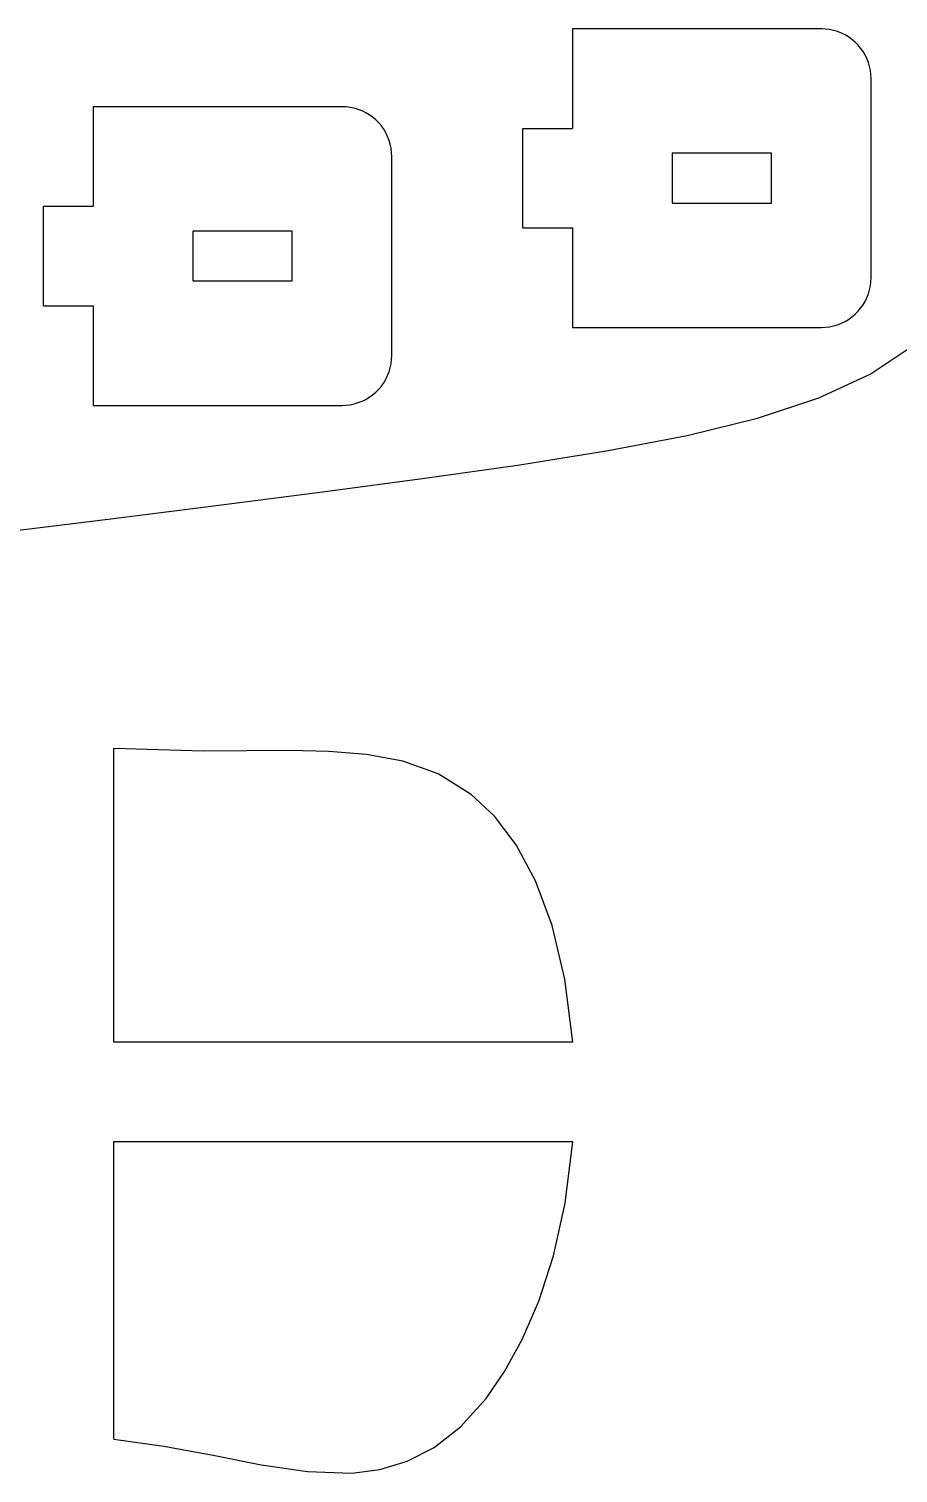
# Model space of a CAD drawing. Header units: millimetres. Extents: x -3928 to -434, y -548 to 1409.
# Drawn here: x -1356.3 to -1269, y 802.8 to 947.9 of the extents above; entities that cross this region are included whole.
import ezdxf

# ---------------------------------------------------------------- set-up
doc = ezdxf.new("R2010")
doc.units = ezdxf.units.MM
doc.header["$MEASUREMENT"] = 0
doc.layers.add('layer 1', color=7, linetype='Continuous')

msp = doc.modelspace()

# ---------------------------------------------------------------- linework, layer by layer
at = {"layer": 'layer 1', "color": 1, "lineweight": 25}
for points in [[(-1276.6748, 947.8601), (-1276.6748, 947.8601), (-1301.6747, 947.8601), (-1301.6747, 947.8601)], [(-1301.6747, 947.8601), (-1301.6747, 947.8601), (-1301.6747, 937.8602), (-1301.6747, 937.8602)], [(-1271.6749, 922.8601), (-1271.6749, 922.8601), (-1271.6749, 942.8602), (-1271.6749, 942.8602)], [(-1324.816, 940.0371), (-1324.816, 940.0371), (-1349.816, 940.0371), (-1349.816, 940.0371)], [(-1349.816, 940.0371), (-1349.816, 940.0371), (-1349.816, 930.0373), (-1349.816, 930.0373)], [(-1306.6747, 927.86), (-1306.6747, 927.86), (-1306.6747, 937.8602), (-1306.6747, 937.8602)], [(-1306.6747, 937.8602), (-1306.6747, 937.8602), (-1301.6747, 937.8602), (-1301.6747, 937.8602)], [(-1319.8161, 915.0372), (-1319.8161, 915.0372), (-1319.8161, 935.0372), (-1319.8161, 935.0372)], [(-1281.6747, 935.3601), (-1281.6747, 935.3601), (-1291.6749, 935.3601), (-1291.6749, 935.3601)], [(-1291.6749, 935.3601), (-1291.6749, 935.3601), (-1291.6749, 930.3602), (-1291.6749, 930.3602)], [(-1281.6747, 930.3602), (-1281.6747, 930.3602), (-1281.6747, 935.3601), (-1281.6747, 935.3601)], [(-1291.6749, 930.3602), (-1291.6749, 930.3602), (-1281.6747, 930.3602), (-1281.6747, 930.3602)], [(-1354.8159, 920.0374), (-1354.8159, 920.0374), (-1354.8159, 930.0373), (-1354.8159, 930.0373)], [(-1354.8159, 930.0373), (-1354.8159, 930.0373), (-1349.816, 930.0373), (-1349.816, 930.0373)], [(-1329.8159, 927.5371), (-1329.8159, 927.5371), (-1339.8161, 927.5371), (-1339.8161, 927.5371)], [(-1339.8161, 927.5371), (-1339.8161, 927.5371), (-1339.8161, 922.5372), (-1339.8161, 922.5372)], [(-1329.8159, 922.5372), (-1329.8159, 922.5372), (-1329.8159, 927.5371), (-1329.8159, 927.5371)], [(-1306.6747, 927.86), (-1306.6747, 927.86), (-1301.6747, 927.86), (-1301.6747, 927.86)], [(-1301.6747, 927.86), (-1301.6747, 927.86), (-1301.6747, 917.8602), (-1301.6747, 917.8602)], [(-1339.8161, 922.5372), (-1339.8161, 922.5372), (-1329.8159, 922.5372), (-1329.8159, 922.5372)], [(-1354.8159, 920.0374), (-1354.8159, 920.0374), (-1349.816, 920.0374), (-1349.816, 920.0374)], [(-1349.816, 920.0374), (-1349.816, 920.0374), (-1349.816, 910.0372), (-1349.816, 910.0372)], [(-1301.6747, 917.8602), (-1301.6747, 917.8602), (-1276.6748, 917.8602), (-1276.6748, 917.8602)], [(-1349.816, 910.0372), (-1349.816, 910.0372), (-1324.816, 910.0372), (-1324.816, 910.0372)], [(-1347.7209, 846.0706), (-1347.7209, 846.0706), (-1347.7209, 875.5703), (-1347.7209, 875.5703)], [(-1301.6503, 846.0706), (-1301.6503, 846.0706), (-1347.7209, 846.0706), (-1347.7209, 846.0706)], [(-1347.7209, 836.0704), (-1347.7209, 836.0704), (-1301.6506, 836.0704), (-1301.6506, 836.0704)], [(-1347.7209, 806.182), (-1347.7209, 806.182), (-1347.7209, 836.0704), (-1347.7209, 836.0704)]]:
    msp.add_open_spline(points, degree=3, dxfattribs=at)
for points, knots in [([(-1271.6749, 942.8602), (-1271.6749, 942.8602), (-1271.6918, 943.2729), (-1271.6918, 943.2729), (-1271.6918, 943.2729), (-1271.6918, 943.2729), (-1271.743, 943.6832), (-1271.743, 943.6832), (-1271.743, 943.6832), (-1271.743, 943.6832), (-1271.8276, 944.0875), (-1271.8276, 944.0875), (-1271.8276, 944.0875), (-1271.8276, 944.0875), (-1271.9458, 944.4836), (-1271.9458, 944.4836), (-1271.9458, 944.4836), (-1271.9458, 944.4836), (-1272.0961, 944.8685), (-1272.0961, 944.8685), (-1272.0961, 944.8685), (-1272.0961, 944.8685), (-1272.2774, 945.24), (-1272.2774, 945.24), (-1272.2774, 945.24), (-1272.2774, 945.24), (-1272.4891, 945.5949), (-1272.4891, 945.5949), (-1272.4891, 945.5949), (-1272.4891, 945.5949), (-1272.729, 945.9314), (-1272.729, 945.9314), (-1272.729, 945.9314), (-1272.729, 945.9314), (-1272.996, 946.2465), (-1272.996, 946.2465), (-1272.996, 946.2465), (-1272.996, 946.2465), (-1273.2885, 946.5389), (-1273.2885, 946.5389), (-1273.2885, 946.5389), (-1273.2885, 946.5389), (-1273.6039, 946.806), (-1273.6039, 946.806), (-1273.6039, 946.806), (-1273.6039, 946.806), (-1273.9401, 947.0462), (-1273.9401, 947.0462), (-1273.9401, 947.0462), (-1273.9401, 947.0462), (-1274.295, 947.2575), (-1274.295, 947.2575), (-1274.295, 947.2575), (-1274.295, 947.2575), (-1274.6664, 947.4392), (-1274.6664, 947.4392), (-1274.6664, 947.4392), (-1274.6664, 947.4392), (-1275.0513, 947.5891), (-1275.0513, 947.5891), (-1275.0513, 947.5891), (-1275.0513, 947.5891), (-1275.4475, 947.7073), (-1275.4475, 947.7073), (-1275.4475, 947.7073), (-1275.4475, 947.7073), (-1275.8518, 947.792), (-1275.8518, 947.792), (-1275.8518, 947.792), (-1275.8518, 947.792), (-1276.262, 947.8431), (-1276.262, 947.8431), (-1276.262, 947.8431), (-1276.262, 947.8431), (-1276.6748, 947.8601), (-1276.6748, 947.8601)], [0, 0, 0, 0, 0.05, 0.05, 0.05, 0.05, 0.1, 0.1, 0.1, 0.1, 0.15, 0.15, 0.15, 0.15, 0.2, 0.2, 0.2, 0.2, 0.25, 0.25, 0.25, 0.25, 0.3, 0.3, 0.3, 0.3, 0.35, 0.35, 0.35, 0.35, 0.4, 0.4, 0.4, 0.4, 0.45, 0.45, 0.45, 0.45, 0.5, 0.5, 0.5, 0.5, 0.55, 0.55, 0.55, 0.55, 0.6, 0.6, 0.6, 0.6, 0.65, 0.65, 0.65, 0.65, 0.7, 0.7, 0.7, 0.7, 0.75, 0.75, 0.75, 0.75, 0.8, 0.8, 0.8, 0.8, 0.85, 0.85, 0.85, 0.85, 0.9, 0.9, 0.9, 0.9, 1, 1, 1, 1]), ([(-1451.4706, 943.5706), (-1451.4706, 943.5706), (-1449.4238, 943.3156), (-1449.4238, 943.3156), (-1449.4238, 943.3156), (-1449.4238, 943.3156), (-1447.7284, 942.5984), (-1447.7284, 942.5984), (-1447.7284, 942.5984), (-1447.7284, 942.5984), (-1446.329, 941.4861), (-1446.329, 941.4861), (-1446.329, 941.4861), (-1446.329, 941.4861), (-1444.6752, 939.2121), (-1444.6752, 939.2121), (-1444.6752, 939.2121), (-1444.6752, 939.2121), (-1443.4197, 936.3765), (-1443.4197, 936.3765), (-1443.4197, 936.3765), (-1443.4197, 936.3765), (-1442.1366, 932.0038), (-1442.1366, 932.0038), (-1442.1366, 932.0038), (-1442.1366, 932.0038), (-1441.0571, 927.254), (-1441.0571, 927.254), (-1441.0571, 927.254), (-1441.0571, 927.254), (-1439.9645, 922.3948), (-1439.9645, 922.3948), (-1439.9645, 922.3948), (-1439.9645, 922.3948), (-1438.3947, 916.7144), (-1438.3947, 916.7144), (-1438.3947, 916.7144), (-1438.3947, 916.7144), (-1436.3323, 911.4523), (-1436.3323, 911.4523), (-1436.3323, 911.4523), (-1436.3323, 911.4523), (-1433.6205, 906.7946), (-1433.6205, 906.7946), (-1433.6205, 906.7946), (-1433.6205, 906.7946), (-1430.158, 902.8523), (-1430.158, 902.8523), (-1430.158, 902.8523), (-1430.158, 902.8523), (-1425.8922, 899.677), (-1425.8922, 899.677), (-1425.8922, 899.677), (-1425.8922, 899.677), (-1421.1724, 897.4069), (-1421.1724, 897.4069), (-1421.1724, 897.4069), (-1421.1724, 897.4069), (-1415.7538, 895.7774), (-1415.7538, 895.7774), (-1415.7538, 895.7774), (-1415.7538, 895.7774), (-1409.6694, 894.7388), (-1409.6694, 894.7388), (-1409.6694, 894.7388), (-1409.6694, 894.7388), (-1402.9684, 894.2248), (-1402.9684, 894.2248), (-1402.9684, 894.2248), (-1402.9684, 894.2248), (-1395.7121, 894.1609), (-1395.7121, 894.1609), (-1395.7121, 894.1609), (-1395.7121, 894.1609), (-1387.9732, 894.4679), (-1387.9732, 894.4679), (-1387.9732, 894.4679), (-1387.9732, 894.4679), (-1375.0287, 895.51), (-1375.0287, 895.51), (-1375.0287, 895.51), (-1375.0287, 895.51), (-1361.4256, 896.993), (-1361.4256, 896.993), (-1361.4256, 896.993), (-1361.4256, 896.993), (-1347.5195, 898.6906), (-1347.5195, 898.6906), (-1347.5195, 898.6906), (-1347.5195, 898.6906), (-1336.9238, 900.034), (-1336.9238, 900.034), (-1336.9238, 900.034), (-1336.9238, 900.034), (-1326.5281, 901.3774), (-1326.5281, 901.3774), (-1326.5281, 901.3774), (-1326.5281, 901.3774), (-1316.492, 902.7158), (-1316.492, 902.7158), (-1316.492, 902.7158), (-1316.492, 902.7158), (-1306.9691, 904.0722), (-1306.9691, 904.0722), (-1306.9691, 904.0722), (-1306.9691, 904.0722), (-1298.1031, 905.495), (-1298.1031, 905.495), (-1298.1031, 905.495), (-1298.1031, 905.495), (-1290.1592, 907.0236), (-1290.1592, 907.0236), (-1290.1592, 907.0236), (-1290.1592, 907.0236), (-1283.0779, 908.7592), (-1283.0779, 908.7592), (-1283.0779, 908.7592), (-1283.0779, 908.7592), (-1276.9385, 910.7835), (-1276.9385, 910.7835), (-1276.9385, 910.7835), (-1276.9385, 910.7835), (-1271.7887, 913.1721), (-1271.7887, 913.1721), (-1271.7887, 913.1721), (-1271.7887, 913.1721), (-1267.9723, 915.71), (-1267.9723, 915.71), (-1267.9723, 915.71), (-1267.9723, 915.71), (-1264.949, 918.6226), (-1264.949, 918.6226), (-1264.949, 918.6226), (-1264.949, 918.6226), (-1262.644, 921.9034), (-1262.644, 921.9034), (-1262.644, 921.9034), (-1262.644, 921.9034), (-1260.9305, 925.5081), (-1260.9305, 925.5081), (-1260.9305, 925.5081), (-1260.9305, 925.5081), (-1259.62, 929.3421), (-1259.62, 929.3421), (-1259.62, 929.3421), (-1259.62, 929.3421), (-1258.6474, 932.6014), (-1258.6474, 932.6014), (-1258.6474, 932.6014), (-1258.6474, 932.6014), (-1257.5742, 935.7827), (-1257.5742, 935.7827), (-1257.5742, 935.7827), (-1257.5742, 935.7827), (-1256.1539, 938.7154), (-1256.1539, 938.7154), (-1256.1539, 938.7154), (-1256.1539, 938.7154), (-1254.6811, 940.6228), (-1254.6811, 940.6228), (-1254.6811, 940.6228), (-1254.6811, 940.6228), (-1252.6946, 942.1574), (-1252.6946, 942.1574), (-1252.6946, 942.1574), (-1252.6946, 942.1574), (-1251.0012, 942.9102), (-1251.0012, 942.9102), (-1251.0012, 942.9102), (-1251.0012, 942.9102), (-1248.947, 943.3971), (-1248.947, 943.3971), (-1248.947, 943.3971), (-1248.947, 943.3971), (-1246.4709, 943.5706), (-1246.4709, 943.5706)], [0, 0, 0, 0, 0.02222222, 0.02222222, 0.02222222, 0.02222222, 0.04444444, 0.04444444, 0.04444444, 0.04444444, 0.06666667, 0.06666667, 0.06666667, 0.06666667, 0.08888889, 0.08888889, 0.08888889, 0.08888889, 0.11111111, 0.11111111, 0.11111111, 0.11111111, 0.13333333, 0.13333333, 0.13333333, 0.13333333, 0.15555556, 0.15555556, 0.15555556, 0.15555556, 0.17777778, 0.17777778, 0.17777778, 0.17777778, 0.2, 0.2, 0.2, 0.2, 0.22222222, 0.22222222, 0.22222222, 0.22222222, 0.24444444, 0.24444444, 0.24444444, 0.24444444, 0.26666667, 0.26666667, 0.26666667, 0.26666667, 0.28888889, 0.28888889, 0.28888889, 0.28888889, 0.31111111, 0.31111111, 0.31111111, 0.31111111, 0.33333333, 0.33333333, 0.33333333, 0.33333333, 0.35555556, 0.35555556, 0.35555556, 0.35555556, 0.37777778, 0.37777778, 0.37777778, 0.37777778, 0.4, 0.4, 0.4, 0.4, 0.42222222, 0.42222222, 0.42222222, 0.42222222, 0.44444444, 0.44444444, 0.44444444, 0.44444444, 0.46666667, 0.46666667, 0.46666667, 0.46666667, 0.48888889, 0.48888889, 0.48888889, 0.48888889, 0.51111111, 0.51111111, 0.51111111, 0.51111111, 0.53333333, 0.53333333, 0.53333333, 0.53333333, 0.55555556, 0.55555556, 0.55555556, 0.55555556, 0.57777778, 0.57777778, 0.57777778, 0.57777778, 0.6, 0.6, 0.6, 0.6, 0.62222222, 0.62222222, 0.62222222, 0.62222222, 0.64444444, 0.64444444, 0.64444444, 0.64444444, 0.66666667, 0.66666667, 0.66666667, 0.66666667, 0.68888889, 0.68888889, 0.68888889, 0.68888889, 0.71111111, 0.71111111, 0.71111111, 0.71111111, 0.73333333, 0.73333333, 0.73333333, 0.73333333, 0.75555556, 0.75555556, 0.75555556, 0.75555556, 0.77777778, 0.77777778, 0.77777778, 0.77777778, 0.8, 0.8, 0.8, 0.8, 0.82222222, 0.82222222, 0.82222222, 0.82222222, 0.84444444, 0.84444444, 0.84444444, 0.84444444, 0.86666667, 0.86666667, 0.86666667, 0.86666667, 0.88888889, 0.88888889, 0.88888889, 0.88888889, 0.91111111, 0.91111111, 0.91111111, 0.91111111, 0.93333333, 0.93333333, 0.93333333, 0.93333333, 0.95555556, 0.95555556, 0.95555556, 0.95555556, 1, 1, 1, 1]), ([(-1319.8161, 935.0372), (-1319.8161, 935.0372), (-1319.833, 935.4503), (-1319.833, 935.4503), (-1319.833, 935.4503), (-1319.833, 935.4503), (-1319.8842, 935.8602), (-1319.8842, 935.8602), (-1319.8842, 935.8602), (-1319.8842, 935.8602), (-1319.9688, 936.2645), (-1319.9688, 936.2645), (-1319.9688, 936.2645), (-1319.9688, 936.2645), (-1320.087, 936.6607), (-1320.087, 936.6607), (-1320.087, 936.6607), (-1320.087, 936.6607), (-1320.2373, 937.0459), (-1320.2373, 937.0459), (-1320.2373, 937.0459), (-1320.2373, 937.0459), (-1320.4186, 937.417), (-1320.4186, 937.417), (-1320.4186, 937.417), (-1320.4186, 937.417), (-1320.6303, 937.7719), (-1320.6303, 937.7719), (-1320.6303, 937.7719), (-1320.6303, 937.7719), (-1320.8702, 938.1085), (-1320.8702, 938.1085), (-1320.8702, 938.1085), (-1320.8702, 938.1085), (-1321.1372, 938.4235), (-1321.1372, 938.4235), (-1321.1372, 938.4235), (-1321.1372, 938.4235), (-1321.4297, 938.716), (-1321.4297, 938.716), (-1321.4297, 938.716), (-1321.4297, 938.716), (-1321.7451, 938.983), (-1321.7451, 938.983), (-1321.7451, 938.983), (-1321.7451, 938.983), (-1322.0813, 939.2229), (-1322.0813, 939.2229), (-1322.0813, 939.2229), (-1322.0813, 939.2229), (-1322.4362, 939.4346), (-1322.4362, 939.4346), (-1322.4362, 939.4346), (-1322.4362, 939.4346), (-1322.8076, 939.6163), (-1322.8076, 939.6163), (-1322.8076, 939.6163), (-1322.8076, 939.6163), (-1323.1925, 939.7662), (-1323.1925, 939.7662), (-1323.1925, 939.7662), (-1323.1925, 939.7662), (-1323.5887, 939.8844), (-1323.5887, 939.8844), (-1323.5887, 939.8844), (-1323.5887, 939.8844), (-1323.993, 939.969), (-1323.993, 939.969), (-1323.993, 939.969), (-1323.993, 939.969), (-1324.4033, 940.0202), (-1324.4033, 940.0202), (-1324.4033, 940.0202), (-1324.4033, 940.0202), (-1324.816, 940.0371), (-1324.816, 940.0371)], [0, 0, 0, 0, 0.05, 0.05, 0.05, 0.05, 0.1, 0.1, 0.1, 0.1, 0.15, 0.15, 0.15, 0.15, 0.2, 0.2, 0.2, 0.2, 0.25, 0.25, 0.25, 0.25, 0.3, 0.3, 0.3, 0.3, 0.35, 0.35, 0.35, 0.35, 0.4, 0.4, 0.4, 0.4, 0.45, 0.45, 0.45, 0.45, 0.5, 0.5, 0.5, 0.5, 0.55, 0.55, 0.55, 0.55, 0.6, 0.6, 0.6, 0.6, 0.65, 0.65, 0.65, 0.65, 0.7, 0.7, 0.7, 0.7, 0.75, 0.75, 0.75, 0.75, 0.8, 0.8, 0.8, 0.8, 0.85, 0.85, 0.85, 0.85, 0.9, 0.9, 0.9, 0.9, 1, 1, 1, 1]), ([(-1276.6748, 917.8602), (-1276.6748, 917.8602), (-1276.262, 917.8771), (-1276.262, 917.8771), (-1276.262, 917.8771), (-1276.262, 917.8771), (-1275.8518, 917.9283), (-1275.8518, 917.9283), (-1275.8518, 917.9283), (-1275.8518, 917.9283), (-1275.4475, 918.0133), (-1275.4475, 918.0133), (-1275.4475, 918.0133), (-1275.4475, 918.0133), (-1275.0513, 918.1311), (-1275.0513, 918.1311), (-1275.0513, 918.1311), (-1275.0513, 918.1311), (-1274.6664, 918.2814), (-1274.6664, 918.2814), (-1274.6664, 918.2814), (-1274.6664, 918.2814), (-1274.295, 918.4627), (-1274.295, 918.4627), (-1274.295, 918.4627), (-1274.295, 918.4627), (-1273.9401, 918.6744), (-1273.9401, 918.6744), (-1273.9401, 918.6744), (-1273.9401, 918.6744), (-1273.6039, 918.9147), (-1273.6039, 918.9147), (-1273.6039, 918.9147), (-1273.6039, 918.9147), (-1273.2885, 919.1817), (-1273.2885, 919.1817), (-1273.2885, 919.1817), (-1273.2885, 919.1817), (-1272.996, 919.4738), (-1272.996, 919.4738), (-1272.996, 919.4738), (-1272.996, 919.4738), (-1272.729, 919.7892), (-1272.729, 919.7892), (-1272.729, 919.7892), (-1272.729, 919.7892), (-1272.4891, 920.1254), (-1272.4891, 920.1254), (-1272.4891, 920.1254), (-1272.4891, 920.1254), (-1272.2774, 920.4803), (-1272.2774, 920.4803), (-1272.2774, 920.4803), (-1272.2774, 920.4803), (-1272.0961, 920.8518), (-1272.0961, 920.8518), (-1272.0961, 920.8518), (-1272.0961, 920.8518), (-1271.9458, 921.2366), (-1271.9458, 921.2366), (-1271.9458, 921.2366), (-1271.9458, 921.2366), (-1271.8276, 921.6328), (-1271.8276, 921.6328), (-1271.8276, 921.6328), (-1271.8276, 921.6328), (-1271.743, 922.0371), (-1271.743, 922.0371), (-1271.743, 922.0371), (-1271.743, 922.0371), (-1271.6918, 922.4474), (-1271.6918, 922.4474), (-1271.6918, 922.4474), (-1271.6918, 922.4474), (-1271.6749, 922.8601), (-1271.6749, 922.8601)], [0, 0, 0, 0, 0.05, 0.05, 0.05, 0.05, 0.1, 0.1, 0.1, 0.1, 0.15, 0.15, 0.15, 0.15, 0.2, 0.2, 0.2, 0.2, 0.25, 0.25, 0.25, 0.25, 0.3, 0.3, 0.3, 0.3, 0.35, 0.35, 0.35, 0.35, 0.4, 0.4, 0.4, 0.4, 0.45, 0.45, 0.45, 0.45, 0.5, 0.5, 0.5, 0.5, 0.55, 0.55, 0.55, 0.55, 0.6, 0.6, 0.6, 0.6, 0.65, 0.65, 0.65, 0.65, 0.7, 0.7, 0.7, 0.7, 0.75, 0.75, 0.75, 0.75, 0.8, 0.8, 0.8, 0.8, 0.85, 0.85, 0.85, 0.85, 0.9, 0.9, 0.9, 0.9, 1, 1, 1, 1]), ([(-1324.816, 910.0372), (-1324.816, 910.0372), (-1324.4033, 910.0542), (-1324.4033, 910.0542), (-1324.4033, 910.0542), (-1324.4033, 910.0542), (-1323.993, 910.1053), (-1323.993, 910.1053), (-1323.993, 910.1053), (-1323.993, 910.1053), (-1323.5887, 910.1904), (-1323.5887, 910.1904), (-1323.5887, 910.1904), (-1323.5887, 910.1904), (-1323.1925, 910.3082), (-1323.1925, 910.3082), (-1323.1925, 910.3082), (-1323.1925, 910.3082), (-1322.8076, 910.4585), (-1322.8076, 910.4585), (-1322.8076, 910.4585), (-1322.8076, 910.4585), (-1322.4362, 910.6398), (-1322.4362, 910.6398), (-1322.4362, 910.6398), (-1322.4362, 910.6398), (-1322.0813, 910.8515), (-1322.0813, 910.8515), (-1322.0813, 910.8515), (-1322.0813, 910.8515), (-1321.7451, 911.0917), (-1321.7451, 911.0917), (-1321.7451, 911.0917), (-1321.7451, 911.0917), (-1321.4297, 911.3588), (-1321.4297, 911.3588), (-1321.4297, 911.3588), (-1321.4297, 911.3588), (-1321.1372, 911.6509), (-1321.1372, 911.6509), (-1321.1372, 911.6509), (-1321.1372, 911.6509), (-1320.8702, 911.9662), (-1320.8702, 911.9662), (-1320.8702, 911.9662), (-1320.8702, 911.9662), (-1320.6303, 912.3024), (-1320.6303, 912.3024), (-1320.6303, 912.3024), (-1320.6303, 912.3024), (-1320.4186, 912.6577), (-1320.4186, 912.6577), (-1320.4186, 912.6577), (-1320.4186, 912.6577), (-1320.2373, 913.0288), (-1320.2373, 913.0288), (-1320.2373, 913.0288), (-1320.2373, 913.0288), (-1320.087, 913.4137), (-1320.087, 913.4137), (-1320.087, 913.4137), (-1320.087, 913.4137), (-1319.9688, 913.8099), (-1319.9688, 913.8099), (-1319.9688, 913.8099), (-1319.9688, 913.8099), (-1319.8842, 914.2141), (-1319.8842, 914.2141), (-1319.8842, 914.2141), (-1319.8842, 914.2141), (-1319.833, 914.6244), (-1319.833, 914.6244), (-1319.833, 914.6244), (-1319.833, 914.6244), (-1319.8161, 915.0372), (-1319.8161, 915.0372)], [0, 0, 0, 0, 0.05, 0.05, 0.05, 0.05, 0.1, 0.1, 0.1, 0.1, 0.15, 0.15, 0.15, 0.15, 0.2, 0.2, 0.2, 0.2, 0.25, 0.25, 0.25, 0.25, 0.3, 0.3, 0.3, 0.3, 0.35, 0.35, 0.35, 0.35, 0.4, 0.4, 0.4, 0.4, 0.45, 0.45, 0.45, 0.45, 0.5, 0.5, 0.5, 0.5, 0.55, 0.55, 0.55, 0.55, 0.6, 0.6, 0.6, 0.6, 0.65, 0.65, 0.65, 0.65, 0.7, 0.7, 0.7, 0.7, 0.75, 0.75, 0.75, 0.75, 0.8, 0.8, 0.8, 0.8, 0.85, 0.85, 0.85, 0.85, 0.9, 0.9, 0.9, 0.9, 1, 1, 1, 1]), ([(-1301.6503, 846.0706), (-1301.6503, 846.0706), (-1302.4408, 852.3988), (-1302.4408, 852.3988), (-1302.4408, 852.3988), (-1302.4408, 852.3988), (-1303.7249, 857.7839), (-1303.7249, 857.7839), (-1303.7249, 857.7839), (-1303.7249, 857.7839), (-1305.3851, 862.2589), (-1305.3851, 862.2589), (-1305.3851, 862.2589), (-1305.3851, 862.2589), (-1307.3321, 865.8872), (-1307.3321, 865.8872), (-1307.3321, 865.8872), (-1307.3321, 865.8872), (-1309.4992, 868.7525), (-1309.4992, 868.7525), (-1309.4992, 868.7525), (-1309.4992, 868.7525), (-1311.8367, 870.9478), (-1311.8367, 870.9478), (-1311.8367, 870.9478), (-1311.8367, 870.9478), (-1315.1761, 873.0109), (-1315.1761, 873.0109), (-1315.1761, 873.0109), (-1315.1761, 873.0109), (-1318.6993, 874.2787), (-1318.6993, 874.2787), (-1318.6993, 874.2787), (-1318.6993, 874.2787), (-1322.3685, 874.9677), (-1322.3685, 874.9677), (-1322.3685, 874.9677), (-1322.3685, 874.9677), (-1326.1598, 875.2693), (-1326.1598, 875.2693), (-1326.1598, 875.2693), (-1326.1598, 875.2693), (-1330.0552, 875.3452), (-1330.0552, 875.3452), (-1330.0552, 875.3452), (-1330.0552, 875.3452), (-1338.7621, 875.3064), (-1338.7621, 875.3064), (-1338.7621, 875.3064), (-1338.7621, 875.3064), (-1347.7209, 875.5703), (-1347.7209, 875.5703)], [0, 0, 0, 0, 0.07142857, 0.07142857, 0.07142857, 0.07142857, 0.14285714, 0.14285714, 0.14285714, 0.14285714, 0.21428571, 0.21428571, 0.21428571, 0.21428571, 0.28571429, 0.28571429, 0.28571429, 0.28571429, 0.35714286, 0.35714286, 0.35714286, 0.35714286, 0.42857143, 0.42857143, 0.42857143, 0.42857143, 0.5, 0.5, 0.5, 0.5, 0.57142857, 0.57142857, 0.57142857, 0.57142857, 0.64285714, 0.64285714, 0.64285714, 0.64285714, 0.71428571, 0.71428571, 0.71428571, 0.71428571, 0.78571429, 0.78571429, 0.78571429, 0.78571429, 0.85714286, 0.85714286, 0.85714286, 0.85714286, 1, 1, 1, 1]), ([(-1347.7209, 806.182), (-1347.7209, 806.182), (-1342.7055, 805.4723), (-1342.7055, 805.4723), (-1342.7055, 805.4723), (-1342.7055, 805.4723), (-1337.7659, 804.548), (-1337.7659, 804.548), (-1337.7659, 804.548), (-1337.7659, 804.548), (-1332.9529, 803.6064), (-1332.9529, 803.6064), (-1332.9529, 803.6064), (-1332.9529, 803.6064), (-1328.3023, 802.9079), (-1328.3023, 802.9079), (-1328.3023, 802.9079), (-1328.3023, 802.9079), (-1323.8283, 802.7594), (-1323.8283, 802.7594), (-1323.8283, 802.7594), (-1323.8283, 802.7594), (-1321.0167, 803.1164), (-1321.0167, 803.1164), (-1321.0167, 803.1164), (-1321.0167, 803.1164), (-1318.2682, 803.9444), (-1318.2682, 803.9444), (-1318.2682, 803.9444), (-1318.2682, 803.9444), (-1315.5751, 805.3421), (-1315.5751, 805.3421), (-1315.5751, 805.3421), (-1315.5751, 805.3421), (-1312.9349, 807.4115), (-1312.9349, 807.4115), (-1312.9349, 807.4115), (-1312.9349, 807.4115), (-1310.3568, 810.2587), (-1310.3568, 810.2587), (-1310.3568, 810.2587), (-1310.3568, 810.2587), (-1308.4952, 812.954), (-1308.4952, 812.954), (-1308.4952, 812.954), (-1308.4952, 812.954), (-1306.713, 816.1978), (-1306.713, 816.1978), (-1306.713, 816.1978), (-1306.713, 816.1978), (-1305.0546, 820.0508), (-1305.0546, 820.0508), (-1305.0546, 820.0508), (-1305.0546, 820.0508), (-1303.587, 824.5847), (-1303.587, 824.5847), (-1303.587, 824.5847), (-1303.587, 824.5847), (-1302.407, 829.8877), (-1302.407, 829.8877), (-1302.407, 829.8877), (-1302.407, 829.8877), (-1301.6506, 836.0704), (-1301.6506, 836.0704)], [0, 0, 0, 0, 0.05882353, 0.05882353, 0.05882353, 0.05882353, 0.11764706, 0.11764706, 0.11764706, 0.11764706, 0.17647059, 0.17647059, 0.17647059, 0.17647059, 0.23529412, 0.23529412, 0.23529412, 0.23529412, 0.29411765, 0.29411765, 0.29411765, 0.29411765, 0.35294118, 0.35294118, 0.35294118, 0.35294118, 0.41176471, 0.41176471, 0.41176471, 0.41176471, 0.47058824, 0.47058824, 0.47058824, 0.47058824, 0.52941176, 0.52941176, 0.52941176, 0.52941176, 0.58823529, 0.58823529, 0.58823529, 0.58823529, 0.64705882, 0.64705882, 0.64705882, 0.64705882, 0.70588235, 0.70588235, 0.70588235, 0.70588235, 0.76470588, 0.76470588, 0.76470588, 0.76470588, 0.82352941, 0.82352941, 0.82352941, 0.82352941, 0.88235294, 0.88235294, 0.88235294, 0.88235294, 1, 1, 1, 1])]:
    msp.add_open_spline(points, degree=3, knots=knots, dxfattribs=at)

doc.saveas('drawing.dxf')
